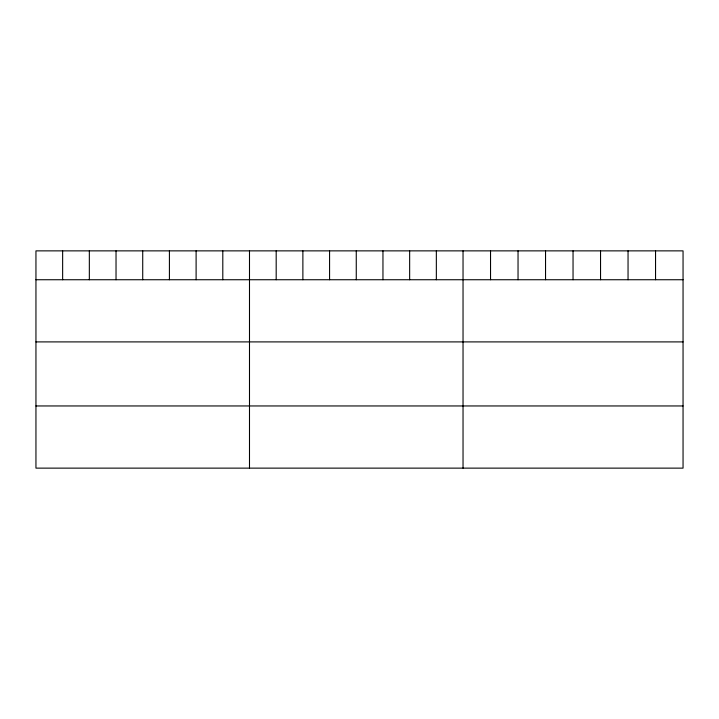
<?xml version="1.0" encoding="UTF-8"?>
<svg xmlns="http://www.w3.org/2000/svg" width="719" height="719" viewBox="0 0 719 719"><rect width="100%" height="100%" fill="white"/><g stroke="black" fill="none" stroke-linecap="round" stroke-linejoin="round"><path stroke-width="1.08" d="M683.05 279.736L683.05 468.132L35.95 468.132L35.95 250.868L683.05 250.868L683.05 279.736L35.95 279.736M35.95 341.902L683.05 341.902M35.95 405.956L683.05 405.956M655.548 250.868L655.548 279.736M628.047 250.868L628.047 279.736M600.545 250.868L600.545 279.736M573.043 250.868L573.043 279.736M545.541 250.868L545.541 279.736M518.039 250.868L518.039 279.736M490.538 250.868L490.538 279.736M463.036 250.868L463.036 468.132M436.343 250.868L436.343 279.736M409.65 250.868L409.65 279.736M382.957 250.868L382.957 279.736M356.264 250.868L356.264 279.736M329.572 250.868L329.572 279.736M302.879 250.868L302.879 279.736M276.186 250.868L276.186 279.736M249.493 250.868L249.493 468.132M222.8 250.868L222.8 279.736M196.107 250.868L196.107 279.736M169.414 250.868L169.414 279.736M142.722 250.868L142.722 279.736M116.029 250.868L116.029 279.736M89.336 250.868L89.336 279.736M62.643 250.868L62.643 279.736"/></g></svg>
